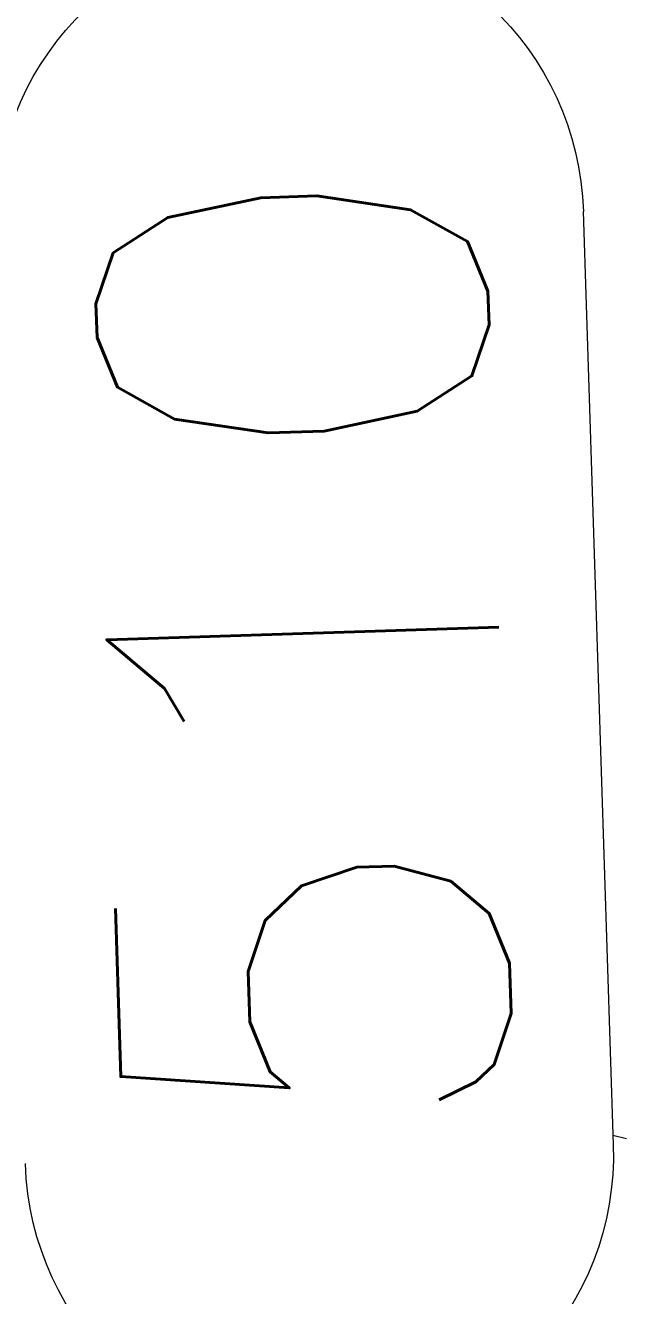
# Model space of a CAD drawing. Header units: feet. Extents: x -406 to 2003, y 7035 to 10885.
# Drawn here: x 658.56 to 666.22, y 8338.53 to 8354.72 of the extents above; entities that cross this region are included whole.
import ezdxf

# ---------------------------------------------------------------- set-up
doc = ezdxf.new("R2010")
doc.units = ezdxf.units.FT
doc.header["$LTSCALE"] = 40
doc.header["$MEASUREMENT"] = 0
doc.layers.add('1 PROPOSED CONTOURS', color=35, linetype='Continuous', lineweight=0)
doc.styles.get("Standard").update_dxf_attribs({"font": 'ARIAL.TTF'})

msp = doc.modelspace()

# ---------------------------------------------------------------- linework, layer by layer
at = {"layer": '1 PROPOSED CONTOURS', "color": 35, "linetype": 'Continuous', "extrusion": (0.999488, 0.031984, 0), "elevation": 932.471}
msp.add_lwpolyline([(8326.783, 510), (8314.878, 510)], dxfattribs=at)
at = {"layer": '1 PROPOSED CONTOURS', "color": 35, "extrusion": (0.217802, 0.975993, 0), "elevation": 8285.404}
msp.add_lwpolyline([(1166.533, 510), (1166.356, 510)], dxfattribs=at)
at = {"layer": '1 PROPOSED CONTOURS', "color": 35, "linetype": 'Continuous', "extrusion": (0, 0, -1)}
for centre, start, end in [((-661.926, 8352.227, -510), 358.1672, 178.1672), ((-662.306, 8340.328, -510), 178.1672, 358.1672)]:
    msp.add_arc(centre, 3.75, start, end, dxfattribs=at)

# ---------------------------------------------------------------- texts
at = {"layer": '1 PROPOSED CONTOURS', "color": 35, "linetype": 'Continuous', "insert": (659.808, 8340.248, 510), "char_height": 5, "width": 17.85714, "attachment_point": 1, "rotation": 91.8328}
msp.add_mtext('\\Fsimplex.shx;\\W1.0000000000;\\T1.0000000000;\\o\\l510', dxfattribs=at)

doc.saveas('drawing.dxf')
